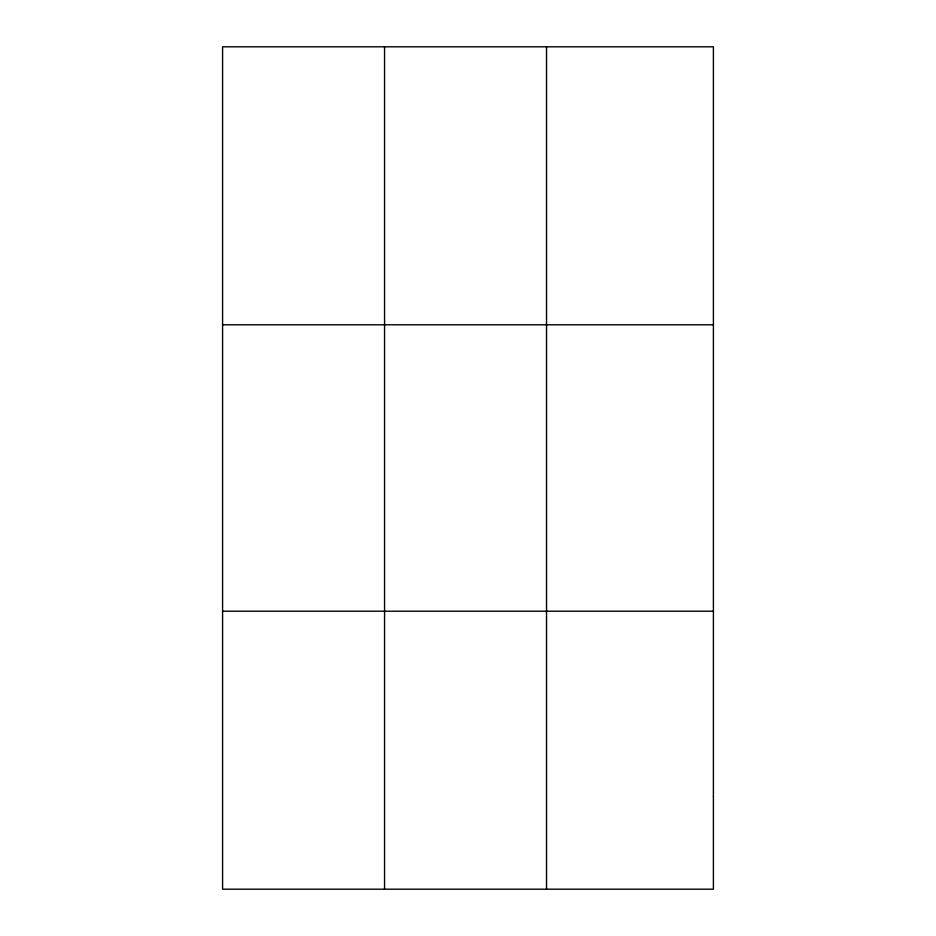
<?xml version="1.0" encoding="UTF-8"?>
<svg xmlns="http://www.w3.org/2000/svg" width="936" height="936" viewBox="0 0 936 936"><rect width="100%" height="100%" fill="white"/><g stroke="black" fill="none" stroke-linecap="round" stroke-linejoin="round"><path stroke-width="1.4" d="M384.556 46.8L384.556 889.2M546.53 46.8L546.53 889.2M222.592 324.792L713.407 324.792M222.592 611.208L713.407 611.208M713.407 796.536L713.407 889.2L222.592 889.2L222.592 46.8L713.407 46.8L713.407 796.536"/></g></svg>
